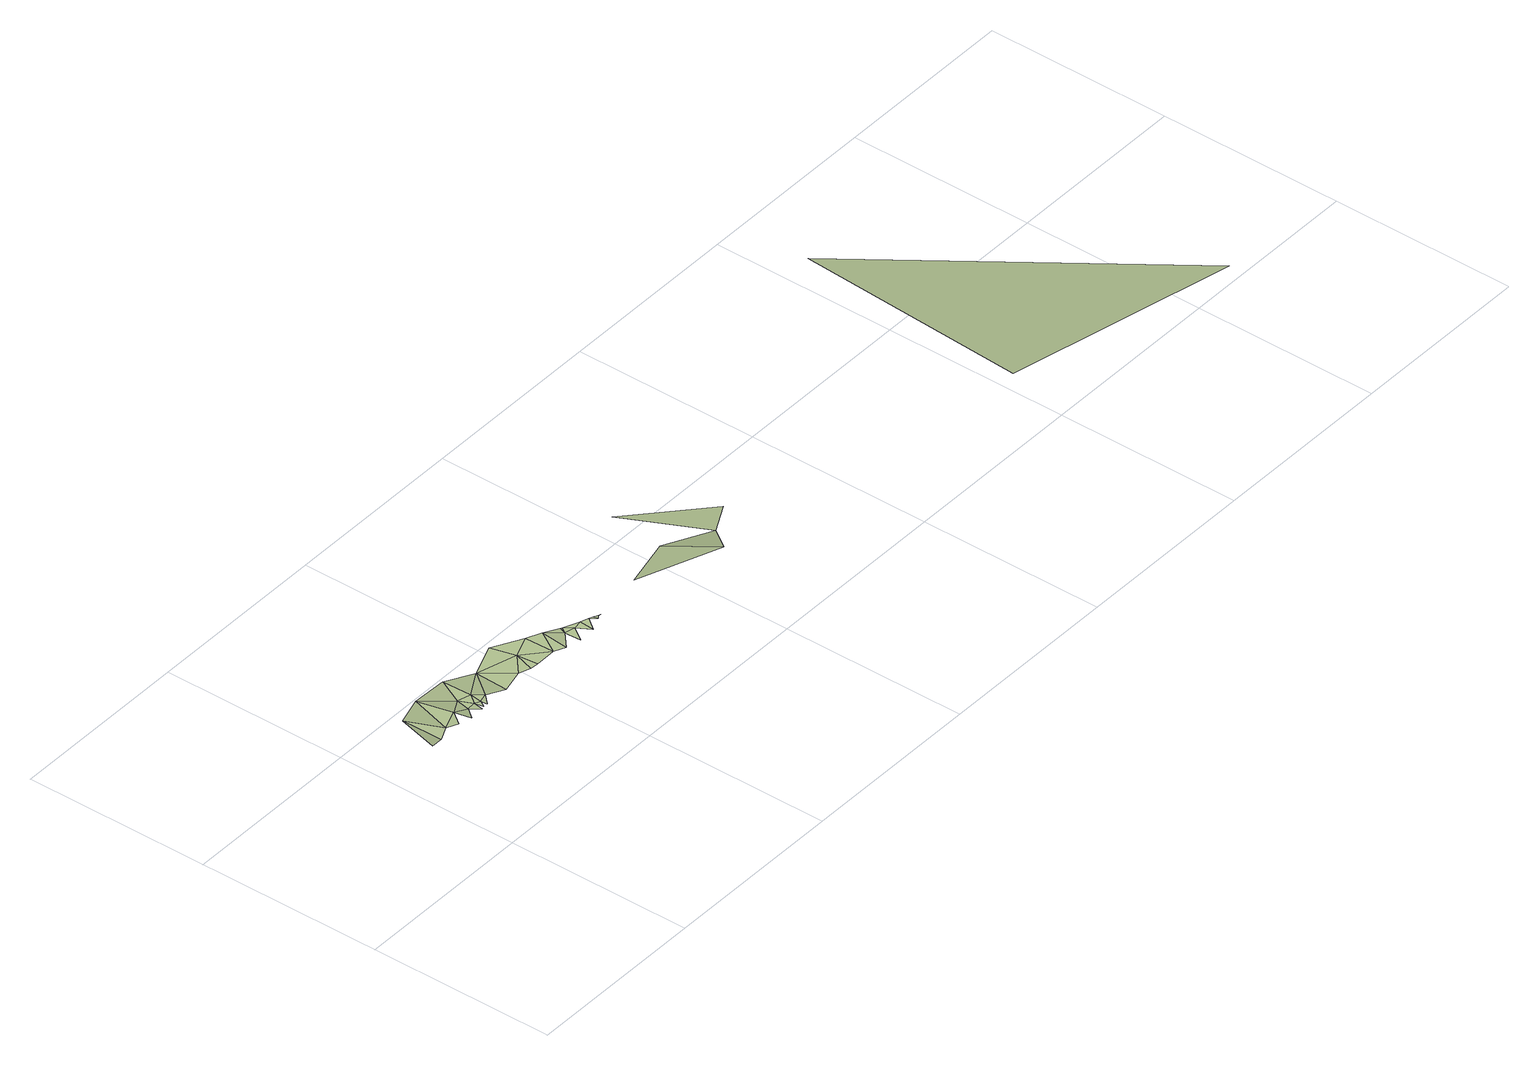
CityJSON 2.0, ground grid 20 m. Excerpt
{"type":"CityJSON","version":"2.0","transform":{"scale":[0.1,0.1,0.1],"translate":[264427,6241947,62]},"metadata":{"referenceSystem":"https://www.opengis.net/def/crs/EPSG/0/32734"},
"CityObjects":{
"terrain1":{"type":"TINRelief","geometry":[{"type":"CompositeSurface","lod":"1","boundaries":[[[0,1,2]],[[3,0,2]],[[4,0,3]],[[5,3,6]],[[3,5,4]],[[7,8,5]],[[9,4,5]],[[8,9,5]],[[10,8,11]],[[8,10,9]],[[4,9,12]],[[13,10,14]],[[9,10,15]],[[15,10,13]],[[16,17,13]],[[15,12,9]],[[15,13,17]],[[15,17,18]],[[18,12,15]],[[17,19,18]],[[20,18,19]],[[20,21,18]],[[22,18,21]],[[21,20,23]],[[21,23,24]],[[25,21,24]],[[26,22,21]],[[25,26,21]],[[25,27,26]],[[28,27,25]],[[27,28,29]],[[27,29,30]],[[31,29,32]],[[30,29,33]],[[29,31,33]],[[31,34,33]],[[35,34,31]],[[35,36,34]],[[36,37,38]],[[38,37,39]],[[40,39,41]],[[42,43,44]],[[44,45,42]],[[45,46,47]],[[48,49,50]]]}]}
},
"vertices":[
[14,138,71],[2,94,71],[22,100,63],[36,106,65],[49,151,65],[58,114,65],[50,102,63],[64,98,63],[75,111,60],[78,126,60],[85,112,60],[84,102,59],[92,154,60],[91,109,60],[88,103,59],[93,122,60],[93,103,59],[101,112,60],[123,140,57],[122,104,57],[147,110,57],[167,128,57],[160,154,57],[160,106,57],[169,105,57],[193,106,56],[192,138,56],[208,131,56],[205,101,56],[222,116,55],[224,123,55],[233,113,55],[223,98,55],[226,122,55],[243,115,55],[242,99,55],[252,112,55],[257,105,55],[256,110,55],[261,108,55],[263,107,55],[261,107,55],[382,133,48],[326,118,51],[413,84,52],[437,112,42],[469,129,42],[405,207,31],[1044,0,28],[836,323,6],[797,54,30]
]}
